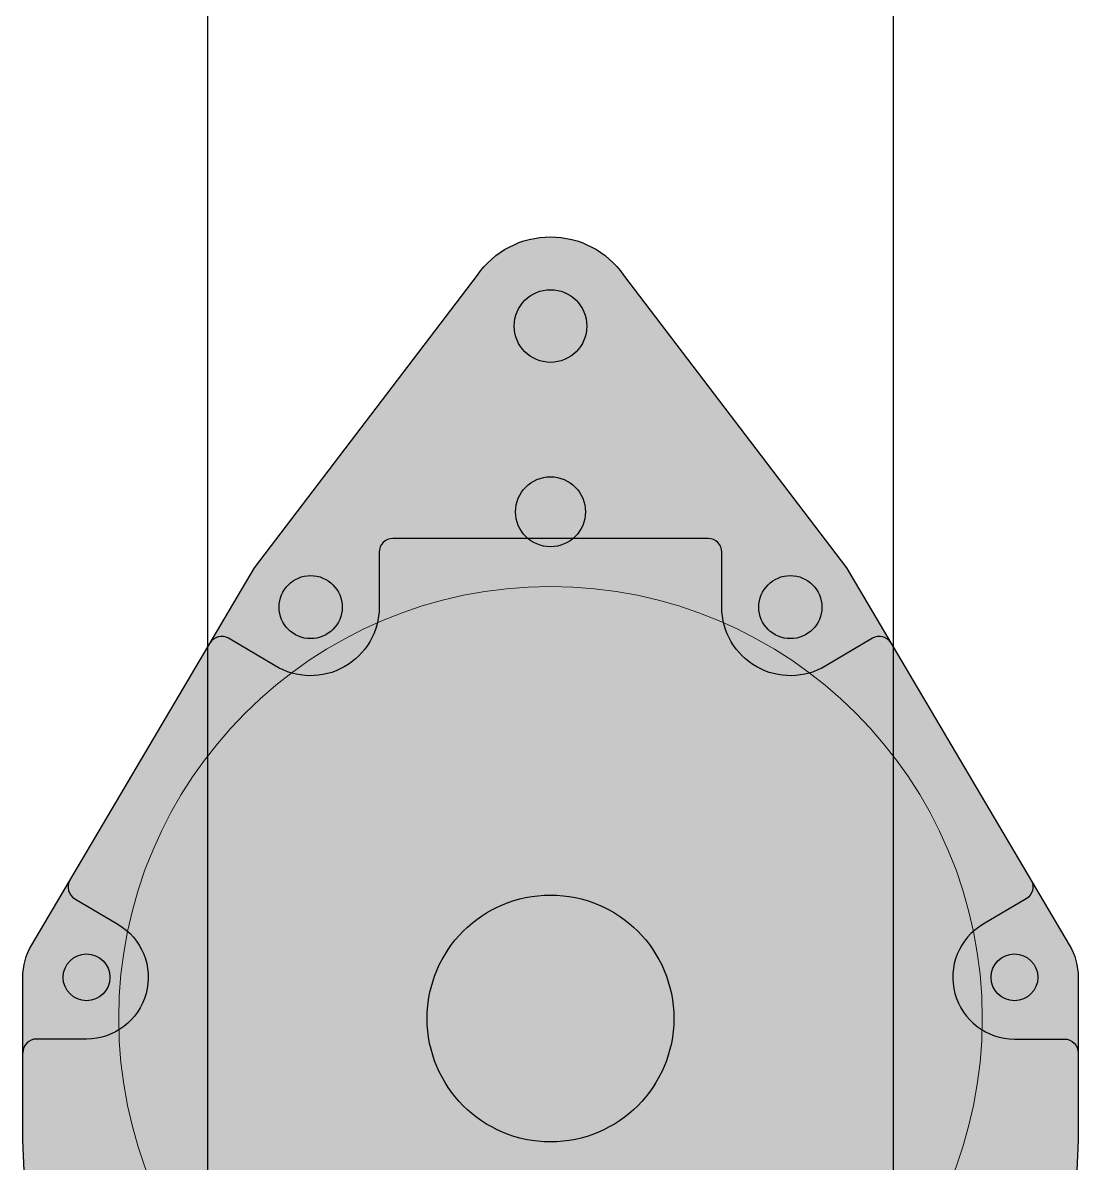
# Model space of a CAD drawing. Header units: millimetres. Extents: x -7030 to 16345, y -20200 to 18377.
# Drawn here: x 7611 to 8381, y 14636 to 15467 of the extents above; entities that cross this region are included whole.
import ezdxf
from ezdxf.enums import TextEntityAlignment as Align

# ---------------------------------------------------------------- set-up
doc = ezdxf.new("R2010")
doc.units = ezdxf.units.MM
doc.set_wipeout_variables(frame=1)
doc.layers.add('Техника Кран LTM 1450-8.1', color=250, linetype='Continuous')
doc.layers.add('Техника Кран LTM 1450-8.1 Штрих', color=7, linetype='Continuous', true_color=0xffd452)
doc.styles.add('arial', font='arial.ttf')

# ---------------------------------------------------------------- blocks, each defined once
blk = doc.blocks.new('LTM 1450-8.1-11roll 20230526.11123')
at = {"layer": 'Техника Кран LTM 1450-8.1 Штрих', "ltscale": 30, "transparency": 16777216}
h = blk.add_hatch(color=256, dxfattribs=at)
h.dxf.hatch_style = 1
edge = h.paths.add_edge_path()
edge.add_arc((-208.5478908047685, -950.0000020725072), 99.99999792749281, 185.1128442229868, 270.0000004611016, ccw=False)
edge.add_line((-308.1500000000087, -958.9117599999881), (-384.0052800000049, -111.1175000000003))
edge.add_line((-384.0052800000049, -111.1175000000003), (-385, -88.8380799999868))
edge.add_line((-385, -88.8380799999868), (-385, 30))
edge.add_arc((-338.4999132338706, 29.99998836055374), 46.50008676613081, 149.4381400194521, 179.9999856582817, ccw=False)
edge.add_line((-378.5402400000094, 53.64381000001231), (-216.0283100000088, 328.5775800000119))
edge.add_line((-216.0283100000088, 328.5775800000119), (-53.33681000000797, 542.1508500000127))
edge.add_arc((-5.000008773237141e-06, 504.9999923995556), 65.00000760044097, 89.99999559262511, 145.1415062357407, ccw=False)
edge.add_arc((5.000008773237141e-06, 504.9999923995556), 65.00000760044097, 34.85849376425932, 90.00000440737477, ccw=False)
edge.add_line((53.33681000000797, 542.1508500000127), (216.0283100000088, 328.5775800000119))
edge.add_line((216.0283100000088, 328.5775800000119), (378.5402400000094, 53.64381000001231))
edge.add_arc((338.4999132338706, 29.99998836055374), 46.50008676613081, 1.4341718383548141e-05, 30.561859980547922, ccw=False)
edge.add_line((385, 30), (385, -88.8380799999868))
edge.add_line((385, -88.8380799999868), (384.0052800000049, -111.1175000000003))
edge.add_line((384.0052800000049, -111.1175000000003), (308.1500000000087, -958.9117599999881))
edge.add_arc((208.5478908047685, -950.0000020725072), 99.9999979274929, 269.9999995388984, 354.8871557770132, ccw=False)
edge.add_line((208.5478899999944, -1050), (-208.5478899999944, -1050))
at = {"color": 0, "linetype": 'ByBlock', "lineweight": -2, "ltscale": 30, "transparency": 16777216}
blk.add_lwpolyline([(-208.5478899999944, -1050, -0.3883120064752182), (-308.1500000000087, -958.9117599999881), (-384.0052800000049, -111.1175000000003), (-385, -88.8380799999868), (-385, 30, -0.1341473124267979), (-378.5402400000094, 53.64381000001231), (-216.0283100000088, 328.5775800000119), (-53.33681000000797, 542.1508500000127, -0.2453529705226006), (0, 569.9999999999964, -0.2453529705226006), (53.33681000000797, 542.1508500000127), (216.0283100000088, 328.5775800000119), (378.5402400000094, 53.64381000001231, -0.1341473124267979), (385, 30), (385, -88.8380799999868), (384.0052800000049, -111.1175000000003), (308.1500000000087, -958.9117599999881, -0.3883120064752182), (208.5478899999944, -1050)], format="xyb", close=True, dxfattribs=at)
for points in [[(248.5621600000086, 273.75864, 0.4142136969050744), (234.8666700464819, 277.2847529867431), (200.8875592766562, 257.2234377877794, -0.5842446908716081), (125, 300), (125, 340, 0.4142135623730417), (115, 350), (-115, 350, 0.4142135623730417), (-125, 340), (-125, 300, -0.5842446908716081), (-200.8875592766562, 257.2234377877794), (-234.8666700464819, 277.2847529867431, 0.4142136969050744), (-248.5621600000086, 273.75864)], [(-350.574440000004, 101.003230000013, 0.4142137882109435), (-347.0483299535335, 87.30773701325961), (-315.6188952091179, 68.74861344033707, -0.7634389474346602), (-338.5, -15), (-375, -15, 0.4142135623730417), (-385, -25)], [(350.574440000004, 101.003230000013, -0.4142137882109435), (347.0483299535335, 87.30773701325961), (315.6188952091179, 68.74861344033707, 0.7634389474346602), (338.5, -15), (375, -15, -0.4142135623730417), (385, -25)]]:
    blk.add_lwpolyline(points, format="xyb", dxfattribs=at)
for centre, radius in [((0, 505), 26.5), ((0, 369.5326400000122), 25.49999999999885), ((-175, 300), 23.00000000000133), ((175, 300), 23.00000000000133), ((0, 0), 90), ((-338.5, 30), 17.04576388751576), ((338.5, 30), 17.04576388751576)]:
    blk.add_circle(centre, radius, dxfattribs=at)
at = {"color": 0, "linetype": 'ByBlock', "lineweight": 5, "ltscale": 30, "transparency": 16777216}
blk.add_circle((0, 0), 314.9999999999991, dxfattribs=at)
blk = doc.blocks.new('*U145')
at = {"color": 0, "linetype": 'ByBlock', "lineweight": -2, "ltscale": 30, "transparency": 16777216}
blk.add_lwpolyline([(7745.999629903728, 16868.36798477809), (8245.999629903728, 16868.36798477809), (8245.999629903728, 13741.36798477808), (7745.999629903728, 13741.36798477808)], close=True, dxfattribs=at)
at = {"layer": 'Defpoints', "color": 250, "linetype": 'ByBlock', "lineweight": -2, "transparency": 16777216, "style": 'arial', "width": 0.8}
blk.add_attdef('МАРКА', text='', height=250, rotation=60.00000000000178, dxfattribs=at).set_placement((5551.672604452644, 14722.02773088052), align=Align.MIDDLE_CENTER)
at = {"color": 0, "linetype": 'ByBlock', "lineweight": -2, "ltscale": 30, "transparency": 16777216}
blk.add_blockref('LTM 1450-8.1-11roll 20230526.11123', (7995.999629903728, 14541.36798477808), dxfattribs=at)

msp = doc.modelspace()

# ---------------------------------------------------------------- block references
at = {"layer": 'Техника Кран LTM 1450-8.1', "transparency": 16777216}
msp.add_blockref('*U145', (-2.182787284255028e-11, 200), dxfattribs=at)

doc.saveas('drawing.dxf')
